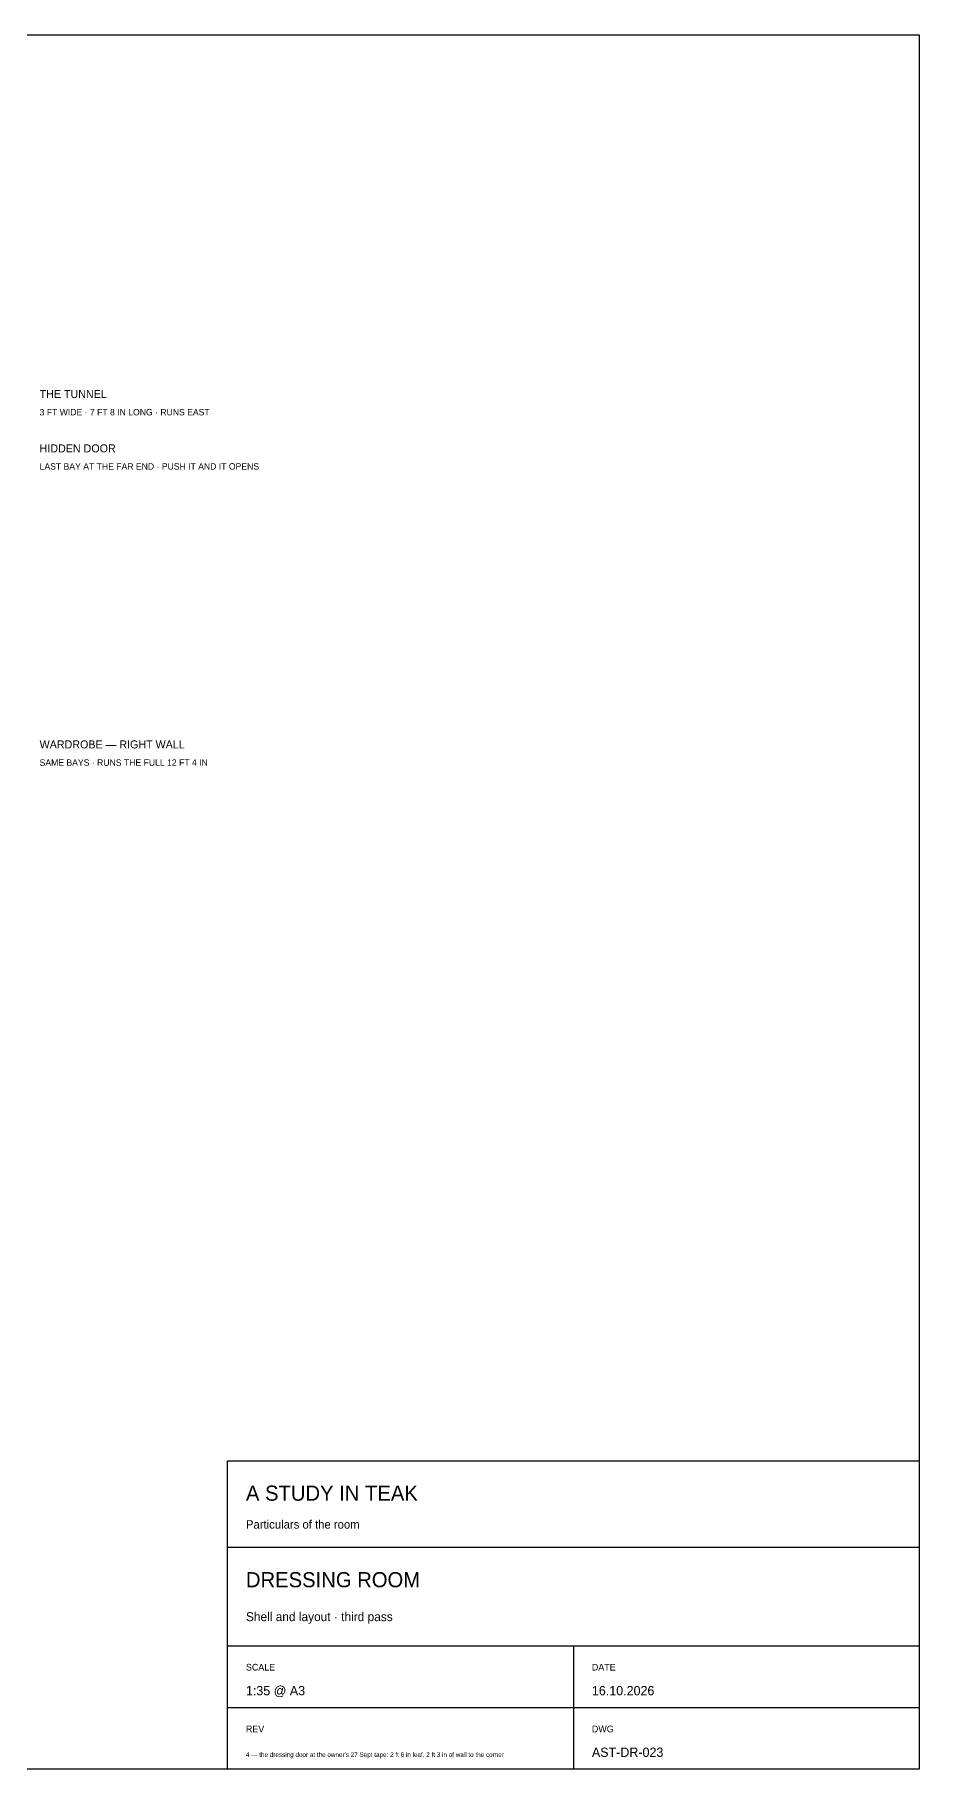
# Model space of a CAD drawing. Header units: inches. Extents: x 0.3 to 16.2, y 0.3 to 11.4.
# Drawn here: x 10.58 to 16.22, y 0.31 to 11.38 of the extents above; entities that cross this region are included whole.
import ezdxf

# ---------------------------------------------------------------- set-up
doc = ezdxf.new("R2010")
doc.units = ezdxf.units.IN
doc.header["$LTSCALE"] = 0.009843
doc.header["$MEASUREMENT"] = 0
doc.layers.add('GEOMETRY', color=7, linetype='Continuous')
doc.layers.add('TEXT', color=7, linetype='Continuous')

msp = doc.modelspace()

# ---------------------------------------------------------------- linework, layer by layer
at = {"layer": 'GEOMETRY'}
for p, q in [((11.811, 1.732), (16.22, 1.732)), ((11.811, 1.102), (16.22, 1.102)), ((14.016, 1.102), (14.016, 0.315)), ((11.811, 0.709), (16.22, 0.709))]:
    msp.add_line(p, q, dxfattribs=at)
for points in [[(0.315, 11.378), (16.22, 11.378), (16.22, 0.315), (0.315, 0.315), (0.315, 11.378)], [(11.811, 2.283), (16.22, 2.283), (16.22, 0.315), (11.811, 0.315), (11.811, 2.283)]]:
    msp.add_lwpolyline(points, dxfattribs=at)

# ---------------------------------------------------------------- texts
at = {"layer": 'TEXT'}
for s, height, p in [('THE TUNNEL', 0.051, (10.614, 9.061)), ('3 FT WIDE · 7 FT 8 IN LONG · RUNS EAST', 0.0411, (10.614, 8.95)), ('HIDDEN DOOR', 0.05102, (10.614, 8.714)), ('LAST BAY AT THE FAR END · PUSH IT AND IT OPENS', 0.0411, (10.614, 8.604)), ('WARDROBE — RIGHT WALL', 0.05102, (10.614, 6.826)), ('SAME BAYS · RUNS THE FULL 12 FT 4 IN', 0.0411, (10.614, 6.715)), ('A STUDY IN TEAK', 0.09638, (11.929, 2.028)), ('Particulars of the room', 0.05386, (11.929, 1.85)), ('DRESSING ROOM', 0.09638, (11.929, 1.476)), ('Shell and layout · third pass', 0.05669, (11.929, 1.26)), ('SCALE', 0.0425, (11.929, 0.945)), ('DATE', 0.0425, (14.134, 0.945)), ('1:35 @ A3', 0.0595, (11.929, 0.787)), ('16.10.2026', 0.0595, (14.134, 0.787)), ('REV', 0.0425, (11.929, 0.551)), ('DWG', 0.0425, (14.134, 0.551)), ('AST-DR-023', 0.0595, (14.134, 0.394)), ("4 — the dressing door at the owner's 27 Sept tape: 2 ft 6 in leaf, 2 ft 3 in of wall to the corner", 0.02916, (11.929, 0.394))]:
    msp.add_text(s, height=height, dxfattribs=at).set_placement(p)

doc.saveas('drawing.dxf')
